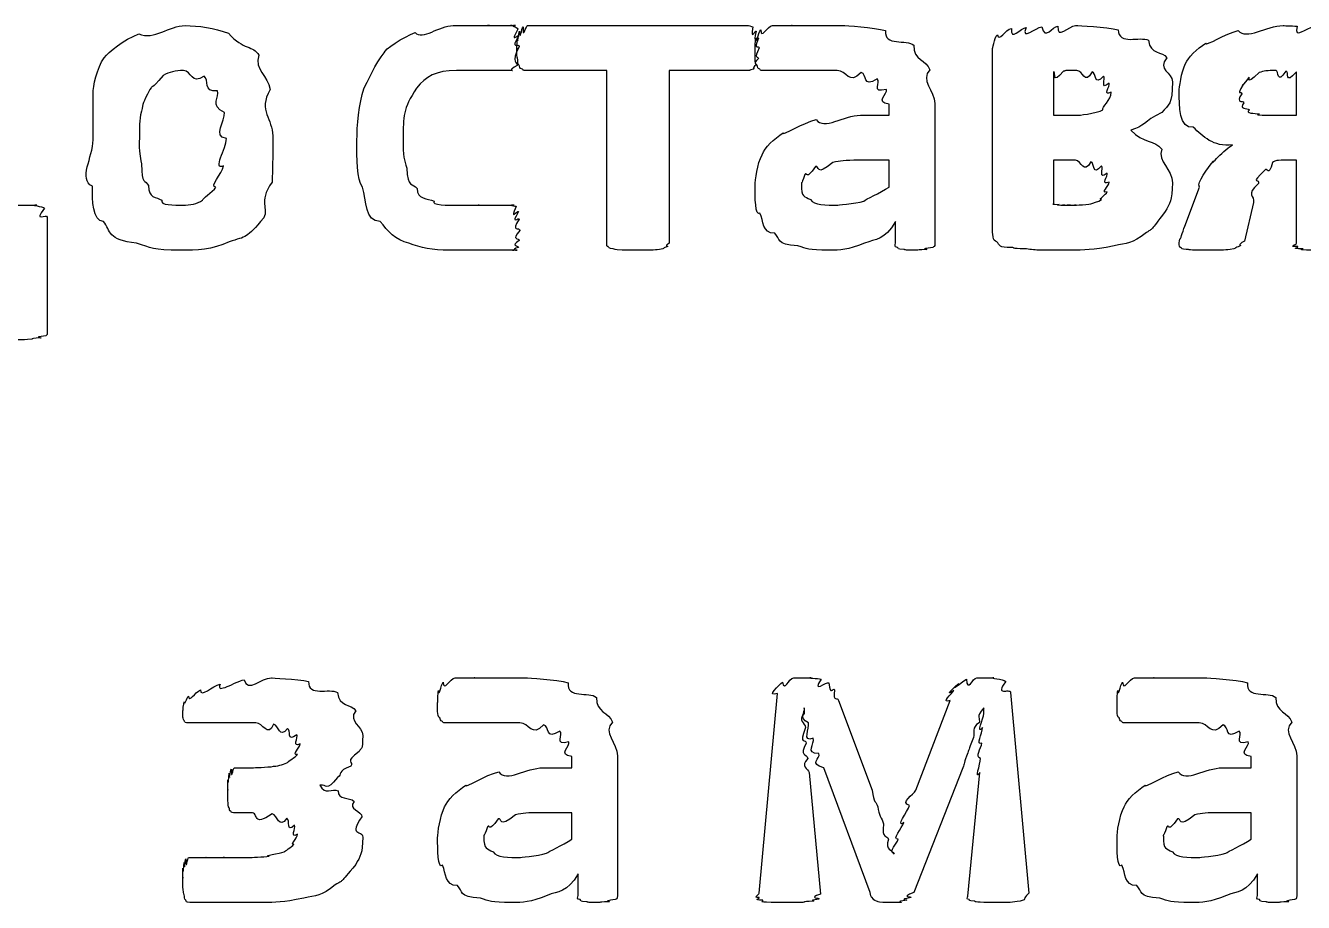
# Model space of a CAD drawing. Header units: millimetres. Extents: x 25 to 190, y 204 to 253.
# Drawn here: x 58.4 to 68.43, y 219.62 to 226.5 of the extents above; entities that cross this region are included whole.
import ezdxf

# ---------------------------------------------------------------- set-up
doc = ezdxf.new("R2010")
doc.units = ezdxf.units.MM
doc.layers.get('0').update_dxf_attribs({"linetype": 'CONTINUOUS'})

msp = doc.modelspace()

# ---------------------------------------------------------------- linework, layer by layer
at = {"color": 0}
for p, q in [((62.3369, 226.504), (64.0733, 226.504)), ((64.1558, 226.328), (64.1558, 226.328)), ((65.9888, 224.922), (65.9888, 226.322)), ((62.9599, 226.151), (62.3316, 226.151)), ((62.9599, 224.795), (62.9599, 226.151)), ((64.0789, 226.151), (63.4503, 226.151)), ((63.4503, 226.151), (63.4503, 224.795)), ((66.4683, 226.14), (66.4683, 225.799)), ((68.374, 225.799), (68.374, 226.14)), ((66.9202, 225.98), (66.9202, 225.98)), ((65.1771, 225.799), (65.1771, 225.887)), ((65.5355, 225.892), (65.5355, 224.795)), ((64.951, 225.799), (65.1771, 225.799)), ((66.4683, 225.799), (66.6669, 225.799)), ((68.2198, 225.799), (68.374, 225.799)), ((59.975, 225.617), (59.975, 225.617)), ((60.3388, 225.638), (60.3388, 225.638)), ((65.1771, 225.446), (64.94, 225.446)), ((65.1771, 225.236), (65.1771, 225.446)), ((66.639, 225.446), (66.4683, 225.446)), ((66.4683, 225.446), (66.4683, 225.104)), ((68.374, 225.446), (68.2805, 225.446)), ((68.374, 224.795), (68.374, 225.446)), ((66.9036, 225.275), (66.9036, 225.275)), ((67.4, 225.269), (67.4, 225.269)), ((67.4977, 224.928), (67.6134, 225.236)), ((68.0378, 225.115), (67.9662, 224.812)), ((58.2154, 225.093), (58.4853, 225.093)), ((58.5682, 224.999), (58.5682, 224.095)), ((65.2268, 224.795), (65.2268, 224.966)), ((62.2776, 224.894), (62.2776, 224.894)), ((64.4275, 221.382), (64.5654, 221.382)), ((65.8661, 221.382), (65.9984, 221.382)), ((64.1572, 219.69), (64.3008, 221.26)), ((64.7802, 221.205), (65.0448, 220.5)), ((65.3867, 220.5), (65.6565, 221.205)), ((66.1307, 221.266), (66.2739, 219.69)), ((64.51, 221.145), (64.51, 221.101)), ((65.9211, 221.101), (65.9211, 221.145)), ((62.6854, 220.676), (62.6854, 220.764)), ((63.0439, 220.77), (63.0439, 219.673)), ((68.0187, 220.676), (68.0187, 220.764)), ((68.3768, 220.77), (68.3768, 219.673)), ((60.0357, 220.676), (60.1846, 220.676)), ((62.4597, 220.676), (62.6854, 220.676)), ((64.5488, 220.638), (64.637, 219.684)), ((65.0282, 219.695), (64.6645, 220.676)), ((65.756, 220.676), (65.3701, 219.695)), ((65.7945, 219.668), (65.8883, 220.638)), ((67.7926, 220.676), (68.0187, 220.676)), ((60.7138, 220.538), (60.7081, 220.538)), ((60.168, 220.323), (60.0301, 220.323)), ((62.6854, 220.323), (62.4487, 220.323)), ((62.6854, 220.114), (62.6854, 220.323)), ((68.0187, 220.323), (67.7817, 220.323)), ((68.0187, 220.114), (68.0187, 220.323)), ((61.0443, 220.131), (61.0443, 220.131)), ((62.7352, 219.673), (62.7352, 219.844)), ((68.0681, 219.673), (68.0681, 219.844))]:
    msp.add_line(p, q, dxfattribs=at)
for points in [[(59.0158, 226.251), (59.049, 226.297), (59.1675, 226.394), (59.2861, 226.438)], [(59.2861, 226.438), (59.4046, 226.386), (59.5284, 226.504), (59.6498, 226.504)], [(59.6498, 226.504), (59.7574, 226.504), (59.877, 226.483), (59.9916, 226.443)], [(59.9916, 226.443), (60.1073, 226.308), (60.1871, 226.35), (60.2287, 226.272)], [(61.214, 226.289), (61.2112, 226.316), (61.3639, 226.416), (61.4564, 226.449)], [(61.4564, 226.449), (61.5128, 226.386), (61.6465, 226.504), (61.7541, 226.504)], [(61.7541, 226.504), (61.7883, 226.504), (61.8546, 226.504), (61.903, 226.504)], [(61.903, 226.504), (61.8878, 226.504), (61.9993, 226.504), (62.0406, 226.504)], [(62.0406, 226.504), (61.9689, 226.504), (62.1178, 226.504), (62.151, 226.504)], [(62.151, 226.504), (62.1524, 226.504), (62.206, 226.504), (62.2169, 226.504)], [(62.2169, 226.504), (62.1785, 226.504), (62.2406, 226.504), (62.2445, 226.504)], [(62.2445, 226.504), (62.1894, 226.504), (62.2572, 226.494), (62.261, 226.476)], [(62.261, 226.476), (62.1965, 226.352), (62.2667, 226.443), (62.2667, 226.421)], [(62.2667, 226.421), (62.2004, 226.308), (62.2723, 226.372), (62.2723, 226.339)], [(62.2596, 226.405), (62.261, 226.342), (62.2681, 226.445), (62.2762, 226.46)], [(62.2762, 226.46), (62.2762, 226.372), (62.2928, 226.485), (62.3037, 226.493)], [(62.3037, 226.493), (62.2984, 226.386), (62.326, 226.504), (62.3369, 226.504)], [(64.0733, 226.504), (64.0652, 226.504), (64.0955, 226.5), (64.1064, 226.493)], [(64.1064, 226.493), (64.087, 226.372), (64.1255, 226.474), (64.1339, 226.46)], [(64.1339, 226.46), (64.1022, 226.342), (64.1463, 226.427), (64.1505, 226.405)], [(64.1297, 226.405), (64.1354, 226.342), (64.1491, 226.449), (64.1685, 226.471)], [(64.1685, 226.471), (64.171, 226.386), (64.2179, 226.504), (64.262, 226.504)], [(64.262, 226.504), (64.2592, 226.504), (64.3572, 226.504), (64.4165, 226.504)], [(64.4165, 226.504), (64.3777, 226.504), (64.5375, 226.504), (64.6038, 226.504)], [(64.6038, 226.504), (64.6314, 226.504), (64.7428, 226.504), (64.8134, 226.504)], [(64.8134, 226.504), (64.8324, 226.504), (65.0572, 226.49), (65.1496, 226.465)], [(65.1496, 226.465), (65.1344, 226.334), (65.315, 226.401), (65.3701, 226.35)], [(65.9888, 226.322), (65.9888, 226.313), (66.0012, 226.406), (66.0273, 226.432)], [(66.0273, 226.432), (66.0396, 226.368), (66.0894, 226.478), (66.1377, 226.482)], [(66.1377, 226.482), (66.124, 226.374), (66.2122, 226.488), (66.2534, 226.488)], [(66.2534, 226.488), (66.2051, 226.379), (66.3332, 226.493), (66.3744, 226.493)], [(66.3744, 226.493), (66.4034, 226.383), (66.4573, 226.499), (66.5014, 226.499)], [(66.5014, 226.499), (66.4916, 226.386), (66.591, 226.504), (66.639, 226.504)], [(66.639, 226.504), (66.6679, 226.504), (66.8789, 226.493), (66.9756, 226.471)], [(66.9756, 226.471), (66.9766, 226.345), (67.1491, 226.424), (67.2123, 226.388)], [(67.6631, 226.366), (67.6631, 226.339), (67.8173, 226.443), (67.9168, 226.465)], [(67.9168, 226.465), (67.9827, 226.386), (68.1373, 226.504), (68.2696, 226.504)], [(68.2696, 226.504), (68.2653, 226.504), (68.3383, 226.501), (68.3796, 226.499)], [(68.3796, 226.499), (68.3465, 226.383), (68.4622, 226.496), (68.5063, 226.493)], [(62.2723, 226.339), (62.2004, 226.206), (62.2667, 226.219), (62.2558, 226.19)], [(62.2543, 226.328), (62.2543, 226.297), (62.2558, 226.383), (62.2596, 226.405)], [(62.2596, 226.251), (62.2543, 226.24), (62.2543, 226.297), (62.2543, 226.328)], [(64.1505, 226.405), (64.1092, 226.297), (64.1558, 226.357), (64.1558, 226.328)], [(64.1558, 226.328), (64.1092, 226.235), (64.1533, 226.267), (64.1505, 226.245)], [(64.1244, 226.306), (64.1244, 226.297), (64.1255, 226.383), (64.1297, 226.405)], [(65.3701, 226.35), (65.3658, 226.231), (65.4706, 226.234), (65.4967, 226.157)], [(67.2123, 226.388), (67.2236, 226.272), (67.3255, 226.306), (67.3559, 226.251)], [(67.5033, 226.206), (67.5224, 226.251), (67.5929, 226.322), (67.6631, 226.366)], [(58.9276, 225.969), (58.9276, 226.022), (58.9566, 226.173), (59.0158, 226.251)], [(60.2287, 226.272), (60.1913, 226.158), (60.3017, 226.109), (60.3169, 226.003)], [(61.0538, 226.008), (61.0761, 226.052), (61.1477, 226.215), (61.214, 226.289)], [(62.2709, 226.195), (62.261, 226.195), (62.2625, 226.228), (62.2596, 226.251)], [(64.1505, 226.245), (64.1022, 226.195), (64.1406, 226.209), (64.1339, 226.195)], [(64.1244, 226.24), (64.1244, 226.231), (64.1244, 226.284), (64.1244, 226.306)], [(64.1406, 226.19), (64.1269, 226.191), (64.1269, 226.22), (64.1244, 226.24)], [(67.3559, 226.251), (67.2814, 226.162), (67.4, 226.132), (67.4, 226.063)], [(59.479, 226.113), (59.3714, 225.982), (59.4032, 226.049), (59.3743, 226.003)], [(59.6388, 226.151), (59.5739, 226.151), (59.5231, 226.138), (59.479, 226.113)], [(59.7987, 226.107), (59.6995, 226.033), (59.7006, 226.151), (59.6388, 226.151)], [(61.7816, 226.151), (61.619, 226.151), (61.5403, 226.104), (61.4673, 226.013)], [(61.9524, 226.151), (61.8215, 226.151), (61.8476, 226.151), (61.7816, 226.151)], [(62.0737, 226.151), (62.0353, 226.151), (61.9993, 226.151), (61.9524, 226.151)], [(62.1619, 226.151), (62.1041, 226.151), (62.1097, 226.151), (62.0737, 226.151)], [(62.2169, 226.151), (62.1482, 226.151), (62.1841, 226.151), (62.1619, 226.151)], [(62.2558, 226.19), (62.1785, 226.151), (62.2307, 226.151), (62.2169, 226.151)], [(62.2984, 226.162), (62.2723, 226.165), (62.2776, 226.18), (62.2709, 226.195)], [(62.3316, 226.151), (62.2942, 226.151), (62.3094, 226.154), (62.2984, 226.162)], [(64.1117, 226.162), (64.069, 226.151), (64.0898, 226.151), (64.0789, 226.151)], [(64.1339, 226.195), (64.0913, 226.165), (64.123, 226.169), (64.1117, 226.162)], [(64.1629, 226.162), (64.1421, 226.165), (64.1477, 226.179), (64.1406, 226.19)], [(64.1904, 226.151), (64.1572, 226.151), (64.1696, 226.154), (64.1629, 226.162)], [(64.262, 226.151), (64.1823, 226.151), (64.2041, 226.151), (64.1904, 226.151)], [(64.3834, 226.151), (64.2482, 226.151), (64.2952, 226.151), (64.262, 226.151)], [(64.5488, 226.151), (64.462, 226.151), (64.4303, 226.151), (64.3834, 226.151)], [(64.7693, 226.151), (64.5901, 226.151), (64.6148, 226.151), (64.5488, 226.151)], [(64.9566, 226.135), (64.8628, 226.033), (64.8423, 226.151), (64.7693, 226.151)], [(65.0833, 226.085), (64.9647, 226.011), (65.0074, 226.123), (64.9566, 226.135)], [(65.4967, 226.157), (65.417, 226.077), (65.5355, 225.991), (65.5355, 225.892)], [(66.5455, 226.146), (66.4475, 226.03), (66.4905, 226.143), (66.4683, 226.14)], [(66.6503, 226.151), (66.5095, 226.151), (66.5787, 226.149), (66.5455, 226.146)], [(66.7713, 226.14), (66.712, 226.033), (66.6972, 226.151), (66.6503, 226.151)], [(66.8595, 226.107), (66.7826, 226.019), (66.8073, 226.132), (66.7713, 226.14)], [(67.4536, 225.991), (67.4536, 226.008), (67.4702, 226.143), (67.5033, 226.206)], [(68.0819, 226.135), (67.9566, 226.015), (68.0212, 226.114), (67.9993, 226.096)], [(68.2142, 226.151), (68.144, 226.151), (68.1179, 226.146), (68.0819, 226.135)], [(68.2914, 226.146), (68.217, 226.033), (68.2364, 226.151), (68.2142, 226.151)], [(68.374, 226.14), (68.2763, 226.03), (68.3204, 226.146), (68.2914, 226.146)], [(59.9034, 225.991), (59.7877, 225.977), (59.8428, 226.081), (59.7987, 226.107)], [(60.9988, 225.6), (60.9988, 225.71), (61.0168, 225.898), (61.0538, 226.008)], [(61.4673, 226.013), (61.3586, 225.849), (61.3625, 225.789), (61.3625, 225.617)], [(65.1549, 226.003), (65.0311, 225.967), (65.1164, 226.063), (65.0833, 226.085)], [(66.9036, 226.052), (66.8267, 225.989), (66.8817, 226.092), (66.8595, 226.107)], [(66.9202, 225.98), (66.8443, 225.945), (66.9149, 226.03), (66.9036, 226.052)], [(67.4, 226.063), (67.4, 225.878), (67.3724, 225.887), (67.3171, 225.82)], [(67.9552, 226.041), (67.8974, 225.942), (67.9443, 225.998), (67.9443, 225.969)], [(67.9993, 226.096), (67.9168, 225.982), (67.9662, 226.063), (67.9552, 226.041)], [(58.9276, 225.606), (58.9276, 225.684), (58.9276, 225.859), (58.9276, 225.969)], [(59.3743, 226.003), (59.3136, 225.887), (59.3217, 225.898), (59.3079, 225.831)], [(59.9585, 225.82), (59.8385, 225.878), (59.9281, 225.943), (59.9034, 225.991)], [(60.3169, 226.003), (60.2202, 225.828), (60.3388, 225.774), (60.3388, 225.638)], [(65.1771, 225.887), (65.0614, 225.901), (65.1686, 225.969), (65.1549, 226.003)], [(66.8542, 225.843), (66.8443, 225.86), (66.9202, 225.921), (66.9202, 225.98)], [(67.564, 225.705), (67.4536, 225.691), (67.4536, 225.873), (67.4536, 225.991)], [(67.9443, 225.969), (67.8974, 225.887), (67.9496, 225.92), (67.9609, 225.898)], [(59.3079, 225.831), (59.2875, 225.757), (59.2914, 225.701), (59.2914, 225.627)], [(59.975, 225.617), (59.8607, 225.633), (59.9694, 225.757), (59.9585, 225.82)], [(66.6669, 225.799), (66.639, 225.799), (66.8101, 225.812), (66.8542, 225.843)], [(67.3171, 225.82), (67.171, 225.75), (67.1809, 225.712), (67.0747, 225.683)], [(67.9609, 225.898), (67.9192, 225.843), (67.9856, 225.856), (68.005, 225.843)], [(68.005, 225.843), (67.9609, 225.812), (68.0515, 225.816), (68.0819, 225.81)], [(68.0819, 225.81), (68.0226, 225.799), (68.1605, 225.799), (68.2198, 225.799)], [(64.3449, 225.661), (64.3407, 225.636), (64.5005, 225.743), (64.6038, 225.765)], [(64.6038, 225.765), (64.6645, 225.68), (64.8215, 225.799), (64.951, 225.799)], [(59.2914, 225.627), (59.2875, 225.492), (59.297, 225.484), (59.3079, 225.418)], [(59.9528, 225.402), (59.8607, 225.364), (59.975, 225.539), (59.975, 225.617)], [(60.3388, 225.638), (60.3388, 225.442), (60.3359, 225.385), (60.3331, 225.275)], [(61.3625, 225.617), (61.3586, 225.471), (61.371, 225.451), (61.3904, 225.385)], [(64.1794, 225.49), (64.2013, 225.545), (64.2744, 225.617), (64.3449, 225.661)], [(67.0747, 225.683), (67.171, 225.578), (67.262, 225.607), (67.3171, 225.534)], [(67.8727, 225.567), (67.721, 225.548), (67.6409, 225.635), (67.564, 225.705)], [(58.922, 225.242), (58.8091, 225.298), (58.9276, 225.469), (58.9276, 225.606)], [(61.0429, 225.236), (60.9988, 225.294), (60.9988, 225.463), (60.9988, 225.6)], [(67.3171, 225.534), (67.2814, 225.435), (67.4, 225.375), (67.4, 225.269)], [(67.7238, 225.44), (67.6769, 225.382), (67.8173, 225.541), (67.8727, 225.567)], [(59.3079, 225.418), (59.3094, 225.247), (59.3369, 225.298), (59.363, 225.247)], [(64.1244, 225.247), (64.1244, 225.287), (64.1421, 225.419), (64.1794, 225.49)], [(64.7361, 225.429), (64.5943, 225.309), (64.6342, 225.41), (64.5982, 225.396)], [(64.94, 225.446), (64.8257, 225.446), (64.794, 225.44), (64.7361, 225.429)], [(66.7604, 225.435), (66.7053, 225.327), (66.6859, 225.446), (66.639, 225.446)], [(66.8433, 225.402), (66.7713, 225.314), (66.7935, 225.426), (66.7604, 225.435)], [(67.6134, 225.236), (67.5887, 225.269), (67.6797, 225.385), (67.7238, 225.44)], [(68.1867, 225.429), (68.1549, 225.305), (68.144, 225.397), (68.126, 225.369)], [(68.2805, 225.446), (68.199, 225.446), (68.2089, 225.44), (68.1867, 225.429)], [(59.8921, 225.236), (59.8343, 225.236), (59.9419, 225.338), (59.9528, 225.402)], [(61.3904, 225.385), (61.3957, 225.225), (61.4355, 225.269), (61.4729, 225.225)], [(64.5156, 225.335), (64.4839, 225.232), (64.4881, 225.287), (64.4881, 225.258)], [(64.5982, 225.396), (64.5213, 225.28), (64.5336, 225.36), (64.5156, 225.335)], [(66.8874, 225.346), (66.8154, 225.283), (66.8651, 225.387), (66.8433, 225.402)], [(66.9036, 225.275), (66.8334, 225.243), (66.8983, 225.327), (66.8874, 225.346)], [(68.126, 225.369), (68.0007, 225.25), (68.0903, 225.308), (68.0766, 225.264)], [(59.0102, 224.966), (58.9234, 224.967), (58.922, 225.134), (58.922, 225.242)], [(59.363, 225.247), (59.3605, 225.148), (59.4237, 225.16), (59.4678, 225.132)], [(59.7877, 225.132), (59.7793, 225.144), (59.866, 225.192), (59.8921, 225.236)], [(60.3331, 225.275), (60.2174, 225.107), (60.3112, 225.074), (60.2671, 224.994)], [(61.1808, 224.966), (61.0609, 224.963), (61.0761, 225.129), (61.0429, 225.236)], [(61.4729, 225.225), (61.4687, 225.137), (61.5527, 225.148), (61.6052, 225.126)], [(64.1629, 225.032), (64.1244, 224.996), (64.1244, 225.166), (64.1244, 225.247)], [(64.4881, 225.258), (64.4839, 225.151), (64.5114, 225.166), (64.5597, 225.137)], [(64.9785, 225.126), (64.9912, 225.14), (65.1069, 225.188), (65.1771, 225.236)], [(66.8874, 225.197), (66.8334, 225.184), (66.9036, 225.244), (66.9036, 225.275)], [(67.4, 225.269), (67.4, 225.126), (67.3806, 225.109), (67.3446, 225.043)], [(68.0766, 225.264), (67.9718, 225.166), (68.0491, 225.173), (68.0378, 225.115)], [(59.4678, 225.132), (59.4487, 225.093), (59.5672, 225.093), (59.6332, 225.093)], [(59.6332, 225.093), (59.6911, 225.093), (59.7436, 225.105), (59.7877, 225.132)], [(61.6052, 225.126), (61.5749, 225.093), (61.7209, 225.093), (61.7873, 225.093)], [(64.5597, 225.137), (64.583, 225.093), (64.6825, 225.093), (64.7746, 225.093)], [(64.7746, 225.093), (64.7485, 225.093), (64.9153, 225.104), (64.9785, 225.126)], [(66.7604, 225.104), (66.7713, 225.107), (66.8211, 225.122), (66.8433, 225.137)], [(66.8433, 225.137), (66.8154, 225.14), (66.8789, 225.176), (66.8874, 225.197)], [(58.4853, 225.093), (58.4246, 225.093), (58.535, 225.085), (58.5459, 225.071)], [(58.5459, 225.071), (58.4496, 224.949), (58.5682, 225.035), (58.5682, 224.999)], [(61.7873, 225.093), (61.8257, 225.093), (61.9097, 225.093), (61.958, 225.093)], [(61.958, 225.093), (61.9206, 225.093), (62.0476, 225.093), (62.0847, 225.093)], [(62.0847, 225.093), (62.1122, 225.093), (62.151, 225.093), (62.1729, 225.093)], [(62.1729, 225.093), (62.1591, 225.093), (62.2184, 225.093), (62.2335, 225.093)], [(62.2335, 225.093), (62.1813, 225.093), (62.2459, 225.089), (62.2501, 225.082)], [(62.2501, 225.082), (62.1923, 224.961), (62.2625, 225.061), (62.2667, 225.043)], [(62.2667, 225.043), (62.2004, 224.928), (62.2723, 225.007), (62.2723, 224.983)], [(64.2786, 224.873), (64.1794, 224.873), (64.1918, 224.969), (64.1629, 225.032)], [(66.4683, 225.104), (66.4408, 225.1), (66.4972, 225.101), (66.5124, 225.098)], [(66.5124, 225.098), (66.4697, 225.095), (66.5413, 225.095), (66.5565, 225.093)], [(66.5565, 225.093), (66.4986, 225.093), (66.5854, 225.093), (66.6006, 225.093)], [(66.6006, 225.093), (66.5289, 225.093), (66.6295, 225.093), (66.6447, 225.093)], [(66.6447, 225.093), (66.5868, 225.093), (66.7272, 225.095), (66.7604, 225.104)], [(67.3446, 225.043), (67.2123, 224.875), (67.262, 224.922), (67.1961, 224.878)], [(59.2695, 224.795), (59.0405, 224.817), (59.0684, 224.892), (59.0102, 224.966)], [(60.2671, 224.994), (60.1292, 224.828), (60.132, 224.85), (59.9969, 224.806)], [(61.4066, 224.795), (61.2994, 224.817), (61.2429, 224.892), (61.1808, 224.966)], [(62.2723, 224.983), (62.2032, 224.875), (62.2776, 224.928), (62.2776, 224.894)], [(65.2268, 224.966), (65.1387, 224.813), (65.0723, 224.831), (64.9841, 224.795)], [(66.0217, 224.806), (65.9888, 224.809), (65.9888, 224.87), (65.9888, 224.922)], [(67.4592, 224.828), (67.4645, 224.817), (67.4783, 224.879), (67.4977, 224.928)], [(59.9969, 224.806), (59.8607, 224.74), (59.738, 224.74), (59.6166, 224.74)], [(62.2723, 224.817), (62.2004, 224.769), (62.2695, 224.776), (62.2667, 224.762)], [(62.2776, 224.894), (62.2032, 224.813), (62.2748, 224.839), (62.2723, 224.817)], [(64.4606, 224.773), (64.2786, 224.784), (64.3297, 224.828), (64.2786, 224.873)], [(66.1377, 224.762), (66.0358, 224.758), (66.0467, 224.78), (66.0217, 224.806)], [(67.1961, 224.878), (67.08, 224.787), (67.0444, 224.798), (66.9424, 224.773)], [(67.4536, 224.79), (67.4536, 224.78), (67.455, 224.809), (67.4592, 224.828)], [(67.9662, 224.812), (67.9016, 224.773), (67.9443, 224.784), (67.933, 224.773)], [(59.6166, 224.74), (59.3908, 224.74), (59.3866, 224.758), (59.2695, 224.795)], [(61.7209, 224.74), (61.5968, 224.74), (61.4976, 224.758), (61.4066, 224.795)], [(61.8808, 224.74), (61.7707, 224.74), (61.776, 224.74), (61.7209, 224.74)], [(62.0296, 224.74), (61.8765, 224.74), (61.9358, 224.74), (61.8808, 224.74)], [(62.151, 224.74), (62.0861, 224.74), (62.0765, 224.74), (62.0296, 224.74)], [(62.2282, 224.74), (62.1563, 224.74), (62.1866, 224.74), (62.151, 224.74)], [(62.2558, 224.74), (62.1852, 224.74), (62.242, 224.74), (62.2282, 224.74)], [(62.2667, 224.762), (62.1965, 224.74), (62.2625, 224.74), (62.2558, 224.74)], [(62.9708, 224.768), (62.9599, 224.765), (62.9599, 224.784), (62.9599, 224.795)], [(63.0093, 224.751), (62.9737, 224.754), (62.9779, 224.764), (62.9708, 224.768)], [(63.0813, 224.74), (63.0107, 224.743), (63.0273, 224.747), (63.0093, 224.751)], [(63.2023, 224.74), (63.0728, 224.74), (63.1141, 224.74), (63.0813, 224.74)], [(63.3236, 224.74), (63.2905, 224.74), (63.2534, 224.74), (63.2023, 224.74)], [(63.4009, 224.751), (63.3525, 224.743), (63.3568, 224.743), (63.3236, 224.74)], [(63.4393, 224.768), (63.3899, 224.754), (63.4189, 224.758), (63.4009, 224.751)], [(63.4503, 224.795), (63.4037, 224.765), (63.4464, 224.774), (63.4393, 224.768)], [(64.703, 224.74), (64.5389, 224.74), (64.5336, 224.751), (64.4606, 224.773)], [(64.9841, 224.795), (64.8437, 224.74), (64.8021, 224.74), (64.703, 224.74)], [(65.2431, 224.762), (65.2117, 224.762), (65.2268, 224.78), (65.2268, 224.795)], [(65.2928, 224.746), (65.2336, 224.747), (65.2544, 224.754), (65.2431, 224.762)], [(65.381, 224.74), (65.2776, 224.74), (65.315, 224.742), (65.2928, 224.746)], [(65.4692, 224.746), (65.3549, 224.74), (65.4209, 224.74), (65.381, 224.74)], [(65.519, 224.762), (65.3948, 224.747), (65.4914, 224.748), (65.4692, 224.746)], [(65.5355, 224.795), (65.5355, 224.762), (65.5299, 224.769), (65.519, 224.762)], [(66.2421, 224.751), (66.124, 224.751), (66.1734, 224.758), (66.1377, 224.762)], [(66.3526, 224.74), (66.3113, 224.743), (66.2781, 224.747), (66.2421, 224.751)], [(66.4683, 224.74), (66.3885, 224.74), (66.3924, 224.74), (66.3526, 224.74)], [(66.5896, 224.74), (66.4655, 224.74), (66.5081, 224.74), (66.4683, 224.74)], [(66.9424, 224.773), (66.7604, 224.74), (66.7247, 224.74), (66.5896, 224.74)], [(67.4645, 224.762), (67.4536, 224.762), (67.4536, 224.779), (67.4536, 224.79)], [(67.5086, 224.746), (67.4716, 224.747), (67.4758, 224.754), (67.4645, 224.762)], [(67.5802, 224.74), (67.5114, 224.743), (67.5308, 224.746), (67.5086, 224.746)], [(67.6797, 224.74), (67.5665, 224.74), (67.6092, 224.74), (67.5802, 224.74)], [(67.8007, 224.74), (67.6522, 224.74), (67.7263, 224.74), (67.6797, 224.74)], [(67.8836, 224.751), (67.8353, 224.743), (67.8339, 224.743), (67.8007, 224.74)], [(67.933, 224.773), (67.8794, 224.754), (67.9055, 224.758), (67.8836, 224.751)], [(68.3853, 224.768), (68.3024, 224.765), (68.374, 224.784), (68.374, 224.795)], [(68.4237, 224.751), (68.3161, 224.751), (68.392, 224.759), (68.3853, 224.768)], [(68.4953, 224.74), (68.3535, 224.743), (68.4417, 224.747), (68.4237, 224.751)], [(58.4468, 224.04), (58.3392, 224.035), (58.3805, 224.035), (58.3364, 224.035)], [(58.5184, 224.051), (58.3985, 224.043), (58.4757, 224.044), (58.4468, 224.04)], [(58.5569, 224.068), (58.4359, 224.05), (58.5364, 224.055), (58.5184, 224.051)], [(58.5682, 224.095), (58.5682, 224.065), (58.5639, 224.076), (58.5569, 224.068)], [(59.7711, 221.288), (59.7683, 221.219), (59.866, 221.321), (59.9253, 221.332)], [(59.9253, 221.332), (59.8868, 221.245), (60.0467, 221.357), (60.1126, 221.365)], [(60.1126, 221.365), (60.1405, 221.263), (60.2534, 221.382), (60.3278, 221.382)], [(60.3278, 221.382), (60.3194, 221.382), (60.5317, 221.372), (60.6199, 221.354)], [(60.6199, 221.354), (60.6143, 221.228), (60.7826, 221.306), (60.8461, 221.266)], [(61.6384, 221.283), (61.6437, 221.219), (61.6574, 221.327), (61.6768, 221.349)], [(61.6768, 221.349), (61.6797, 221.263), (61.7266, 221.382), (61.7707, 221.382)], [(61.7707, 221.382), (61.7679, 221.382), (61.8656, 221.382), (61.9248, 221.382)], [(61.9248, 221.382), (61.8864, 221.382), (62.0462, 221.382), (62.1122, 221.382)], [(62.1122, 221.382), (62.14, 221.382), (62.2515, 221.382), (62.3217, 221.382)], [(62.3217, 221.382), (62.3411, 221.382), (62.5658, 221.368), (62.6579, 221.343)], [(62.6579, 221.343), (62.6428, 221.212), (62.8234, 221.278), (62.8784, 221.228)], [(64.3008, 221.26), (64.2013, 221.223), (64.3199, 221.33), (64.3393, 221.349)], [(64.3393, 221.349), (64.3558, 221.263), (64.3862, 221.382), (64.4275, 221.382)], [(64.5654, 221.382), (64.5171, 221.382), (64.6204, 221.378), (64.6423, 221.371)], [(64.6423, 221.371), (64.5654, 221.252), (64.6878, 221.357), (64.703, 221.343)], [(64.703, 221.343), (64.7153, 221.228), (64.7361, 221.313), (64.7471, 221.288)], [(65.684, 221.283), (65.5973, 221.223), (65.7077, 221.327), (65.7229, 221.338)], [(65.7229, 221.338), (65.6304, 221.25), (65.7613, 221.362), (65.7835, 221.371)], [(65.7835, 221.371), (65.7916, 221.263), (65.8329, 221.382), (65.8661, 221.382)], [(65.9984, 221.382), (65.9571, 221.382), (66.0728, 221.372), (66.0922, 221.354)], [(66.0922, 221.354), (65.9984, 221.228), (66.1264, 221.306), (66.1307, 221.266)], [(66.9713, 221.283), (66.9766, 221.219), (66.9907, 221.327), (67.0098, 221.349)], [(67.0098, 221.349), (67.0126, 221.263), (67.0595, 221.382), (67.1036, 221.382)], [(67.1036, 221.382), (67.1008, 221.382), (67.1985, 221.382), (67.2578, 221.382)], [(67.2578, 221.382), (67.2193, 221.382), (67.3791, 221.382), (67.4455, 221.382)], [(67.4455, 221.382), (67.473, 221.382), (67.5845, 221.382), (67.6547, 221.382)], [(67.6547, 221.382), (67.6741, 221.382), (67.8988, 221.368), (67.9909, 221.343)], [(67.9909, 221.343), (67.976, 221.212), (68.1563, 221.278), (68.2113, 221.228)], [(59.6332, 221.123), (59.6332, 221.12), (59.636, 221.175), (59.6441, 221.194)], [(59.6441, 221.194), (59.647, 221.157), (59.6621, 221.228), (59.6773, 221.239)], [(59.6773, 221.239), (59.6801, 221.184), (59.727, 221.269), (59.7711, 221.288)], [(60.8461, 221.266), (60.857, 221.15), (60.9561, 221.181), (60.9893, 221.123)], [(61.6327, 221.184), (61.6327, 221.175), (61.6342, 221.26), (61.6384, 221.283)], [(62.8784, 221.228), (62.8745, 221.109), (62.9789, 221.112), (63.0054, 221.035)], [(64.7471, 221.288), (64.7375, 221.179), (64.7693, 221.239), (64.7802, 221.205)], [(65.6565, 221.205), (65.5754, 221.175), (65.6731, 221.26), (65.684, 221.283)], [(66.9657, 221.184), (66.9657, 221.175), (66.9671, 221.26), (66.9713, 221.283)], [(68.2113, 221.228), (68.2075, 221.109), (68.3122, 221.112), (68.3383, 221.035)], [(59.6332, 221.073), (59.6332, 221.073), (59.6332, 221.103), (59.6332, 221.123)], [(60.9893, 221.123), (60.9258, 221.036), (61.0443, 221.003), (61.0443, 220.93)], [(61.6327, 221.117), (61.6327, 221.109), (61.6327, 221.161), (61.6327, 221.184)], [(61.6493, 221.067), (61.6356, 221.069), (61.6356, 221.098), (61.6327, 221.117)], [(64.51, 221.101), (64.455, 221.043), (64.5171, 221.03), (64.5213, 220.991)], [(64.5432, 221.029), (64.462, 221.069), (64.5213, 221.108), (64.51, 221.145)], [(65.9211, 221.145), (65.8509, 221.069), (65.8964, 221.069), (65.8827, 221.029)], [(65.9102, 220.991), (65.858, 220.926), (65.9172, 221.067), (65.9211, 221.101)], [(66.9657, 221.117), (66.9657, 221.109), (66.9657, 221.161), (66.9657, 221.184)], [(66.9823, 221.067), (66.9685, 221.069), (66.9685, 221.098), (66.9657, 221.117)], [(59.6441, 221.046), (59.636, 221.047), (59.636, 221.062), (59.6332, 221.073)], [(59.6607, 221.029), (59.6441, 221.032), (59.647, 221.037), (59.6441, 221.046)], [(59.6773, 221.029), (59.6579, 221.029), (59.6678, 221.029), (59.6607, 221.029)], [(59.738, 221.029), (59.6731, 221.029), (59.6882, 221.029), (59.6773, 221.029)], [(59.8428, 221.029), (59.7323, 221.029), (59.7669, 221.029), (59.738, 221.029)], [(59.9969, 221.029), (59.9338, 221.029), (59.8868, 221.029), (59.8428, 221.029)], [(60.2065, 221.029), (60.0548, 221.029), (60.059, 221.029), (59.9969, 221.029)], [(60.3444, 221.018), (60.3017, 220.911), (60.2576, 221.029), (60.2065, 221.029)], [(60.4545, 220.985), (60.3857, 220.897), (60.3885, 221.01), (60.3444, 221.018)], [(61.6712, 221.04), (61.6507, 221.043), (61.656, 221.057), (61.6493, 221.067)], [(61.6991, 221.029), (61.6659, 221.029), (61.6783, 221.032), (61.6712, 221.04)], [(61.7707, 221.029), (61.6906, 221.029), (61.7128, 221.029), (61.6991, 221.029)], [(61.8917, 221.029), (61.7569, 221.029), (61.8035, 221.029), (61.7707, 221.029)], [(62.0571, 221.029), (61.9704, 221.029), (61.9386, 221.029), (61.8917, 221.029)], [(62.2776, 221.029), (62.0984, 221.029), (62.1235, 221.029), (62.0571, 221.029)], [(62.4649, 221.012), (62.3715, 220.911), (62.3507, 221.029), (62.2776, 221.029)], [(62.5919, 220.963), (62.4734, 220.889), (62.5161, 221.002), (62.4649, 221.012)], [(63.0054, 221.035), (62.9253, 220.955), (63.0439, 220.869), (63.0439, 220.77)], [(64.5816, 220.908), (64.4881, 220.871), (64.5569, 220.988), (64.5432, 221.029)], [(65.8827, 221.029), (65.822, 220.992), (65.8523, 220.953), (65.8386, 220.913)], [(67.0045, 221.04), (66.9837, 221.043), (66.9893, 221.057), (66.9823, 221.067)], [(67.032, 221.029), (66.9988, 221.029), (67.0112, 221.032), (67.0045, 221.04)], [(67.1036, 221.029), (67.0235, 221.029), (67.0458, 221.029), (67.032, 221.029)], [(67.225, 221.029), (67.0899, 221.029), (67.1368, 221.029), (67.1036, 221.029)], [(67.3901, 221.029), (67.3033, 221.029), (67.2715, 221.029), (67.225, 221.029)], [(67.6106, 221.029), (67.4317, 221.029), (67.4564, 221.029), (67.3901, 221.029)], [(67.7982, 221.012), (67.7044, 220.911), (67.6836, 221.029), (67.6106, 221.029)], [(67.9249, 220.963), (67.8064, 220.889), (67.849, 221.002), (67.7982, 221.012)], [(68.3383, 221.035), (68.2583, 220.955), (68.3768, 220.869), (68.3768, 220.77)], [(60.5261, 220.935), (60.4449, 220.871), (60.4834, 220.974), (60.4545, 220.985)], [(60.5536, 220.864), (60.482, 220.831), (60.5441, 220.916), (60.5261, 220.935)], [(61.0443, 220.93), (61.0443, 220.8), (61.0348, 220.843), (61.0168, 220.803)], [(62.6636, 220.88), (62.5394, 220.845), (62.6251, 220.941), (62.5919, 220.963)], [(64.5213, 220.991), (64.462, 220.845), (64.5266, 220.909), (64.5266, 220.869)], [(64.6257, 220.787), (64.5128, 220.789), (64.5954, 220.866), (64.5816, 220.908)], [(65.8386, 220.913), (65.7916, 220.793), (65.8082, 220.832), (65.7945, 220.792)], [(65.9045, 220.869), (65.8551, 220.845), (65.9102, 220.949), (65.9102, 220.991)], [(67.9965, 220.88), (67.8727, 220.845), (67.9581, 220.941), (67.9249, 220.963)], [(60.5317, 220.781), (60.482, 220.772), (60.5536, 220.833), (60.5536, 220.864)], [(61.0168, 220.803), (60.8926, 220.72), (60.9794, 220.723), (60.9505, 220.687)], [(62.6854, 220.764), (62.5697, 220.778), (62.6773, 220.847), (62.6636, 220.88)], [(64.5266, 220.869), (64.4659, 220.764), (64.5336, 220.788), (64.5375, 220.748)], [(65.7945, 220.792), (65.7627, 220.712), (65.7669, 220.712), (65.756, 220.676)], [(65.8936, 220.748), (65.8467, 220.764), (65.9007, 220.828), (65.9045, 220.869)], [(68.0187, 220.764), (67.9027, 220.778), (68.0103, 220.847), (67.9965, 220.88)], [(60.3444, 220.687), (60.3899, 220.69), (60.4298, 220.705), (60.4601, 220.72)], [(60.4601, 220.72), (60.4516, 220.723), (60.5166, 220.759), (60.5317, 220.781)], [(64.5375, 220.748), (64.473, 220.683), (64.5446, 220.671), (64.5488, 220.638)], [(64.6645, 220.676), (64.5432, 220.709), (64.6395, 220.745), (64.6257, 220.787)], [(65.8883, 220.638), (65.8442, 220.566), (65.8936, 220.707), (65.8936, 220.748)], [(59.986, 220.582), (59.9888, 220.518), (59.993, 220.621), (59.9969, 220.632)], [(59.9969, 220.632), (59.9969, 220.544), (60.0054, 220.657), (60.0135, 220.665)], [(60.0135, 220.665), (60.0107, 220.558), (60.0273, 220.676), (60.0357, 220.676)], [(60.1846, 220.676), (60.1804, 220.676), (60.3003, 220.679), (60.3444, 220.687)], [(60.8461, 220.599), (60.7536, 220.48), (60.7603, 220.552), (60.7138, 220.538)], [(60.9505, 220.687), (60.8376, 220.65), (60.8902, 220.624), (60.8461, 220.599)], [(61.8532, 220.538), (61.849, 220.514), (62.0088, 220.621), (62.1122, 220.643)], [(62.1122, 220.643), (62.1729, 220.558), (62.3302, 220.676), (62.4597, 220.676)], [(67.1862, 220.538), (67.1823, 220.514), (67.3421, 220.621), (67.4455, 220.643)], [(67.4455, 220.643), (67.5058, 220.558), (67.6631, 220.676), (67.7926, 220.676)], [(59.986, 220.506), (59.986, 220.474), (59.986, 220.561), (59.986, 220.582)], [(59.986, 220.417), (59.986, 220.412), (59.986, 220.472), (59.986, 220.506)], [(60.7081, 220.538), (60.7494, 220.459), (60.803, 220.516), (60.8513, 220.494)], [(60.8513, 220.494), (60.8461, 220.419), (60.941, 220.448), (60.9783, 220.412)], [(61.6878, 220.368), (61.71, 220.423), (61.783, 220.494), (61.8532, 220.538)], [(65.0448, 220.5), (65.0572, 220.396), (65.0737, 220.412), (65.0889, 220.368)], [(65.3369, 220.379), (65.2558, 220.404), (65.3715, 220.463), (65.3867, 220.5)], [(67.0207, 220.368), (67.0429, 220.423), (67.116, 220.494), (67.1862, 220.538)], [(59.9969, 220.362), (59.9888, 220.363), (59.9888, 220.395), (59.986, 220.417)], [(60.9783, 220.412), (60.923, 220.348), (61.0387, 220.337), (61.0387, 220.29)], [(60.0082, 220.334), (59.9969, 220.337), (59.9997, 220.351), (59.9969, 220.362)], [(60.0301, 220.323), (60.0082, 220.323), (60.0149, 220.326), (60.0082, 220.334)], [(60.3331, 220.313), (60.1733, 220.205), (60.234, 220.323), (60.168, 220.323)], [(60.4492, 220.279), (60.3829, 220.191), (60.38, 220.304), (60.3331, 220.313)], [(61.0387, 220.29), (60.9258, 220.136), (61.0443, 220.188), (61.0443, 220.131)], [(61.6327, 220.125), (61.6327, 220.165), (61.6507, 220.297), (61.6878, 220.368)], [(62.2445, 220.307), (62.1026, 220.187), (62.1425, 220.288), (62.1069, 220.274)], [(62.4487, 220.323), (62.3341, 220.323), (62.3023, 220.318), (62.2445, 220.307)], [(65.0889, 220.368), (65.0903, 220.308), (65.1221, 220.279), (65.133, 220.235)], [(65.2928, 220.246), (65.2226, 220.198), (65.3217, 220.334), (65.3369, 220.379)], [(66.9657, 220.125), (66.9657, 220.165), (66.9837, 220.297), (67.0207, 220.368)], [(67.5778, 220.307), (67.4356, 220.187), (67.4758, 220.288), (67.4398, 220.274)], [(67.7817, 220.323), (67.6674, 220.323), (67.6356, 220.318), (67.5778, 220.307)], [(60.5095, 220.224), (60.4407, 220.161), (60.4781, 220.264), (60.4492, 220.279)], [(60.5317, 220.153), (60.4668, 220.117), (60.5236, 220.202), (60.5095, 220.224)], [(62.024, 220.213), (61.9926, 220.11), (61.9965, 220.165), (61.9965, 220.136)], [(62.1069, 220.274), (62.0296, 220.158), (62.042, 220.238), (62.024, 220.213)], [(65.133, 220.235), (65.1164, 220.106), (65.1605, 220.154), (65.1715, 220.114)], [(65.2487, 220.114), (65.1937, 220.11), (65.2776, 220.202), (65.2928, 220.246)], [(67.3573, 220.213), (67.3255, 220.11), (67.3294, 220.165), (67.3294, 220.136)], [(67.4398, 220.274), (67.3626, 220.158), (67.3749, 220.238), (67.3573, 220.213)], [(60.5042, 220.075), (60.4668, 220.062), (60.5317, 220.122), (60.5317, 220.153)], [(61.0443, 220.131), (61.0443, 220), (61.0249, 219.982), (60.9893, 219.916)], [(61.6712, 219.91), (61.6327, 219.874), (61.6327, 220.044), (61.6327, 220.125)], [(61.9965, 220.136), (61.9926, 220.029), (62.0201, 220.044), (62.0681, 220.015)], [(62.4872, 220.004), (62.4995, 220.018), (62.6152, 220.066), (62.6854, 220.114)], [(65.1715, 220.114), (65.1411, 220.026), (65.2004, 220.034), (65.2156, 219.998)], [(65.2156, 219.998), (65.1676, 220.026), (65.2378, 220.073), (65.2487, 220.114)], [(67.0045, 219.91), (66.9657, 219.874), (66.9657, 220.044), (66.9657, 220.125)], [(67.3294, 220.136), (67.3255, 220.029), (67.353, 220.044), (67.4014, 220.015)], [(67.8201, 220.004), (67.8325, 220.018), (67.9482, 220.066), (68.0187, 220.114)], [(60.3112, 219.982), (60.2506, 219.984), (60.3966, 220), (60.427, 220.015)], [(60.427, 220.015), (60.4298, 220.018), (60.4848, 220.053), (60.5042, 220.075)], [(62.0681, 220.015), (62.0917, 219.971), (62.1908, 219.971), (62.2833, 219.971)], [(62.2833, 219.971), (62.2572, 219.971), (62.4237, 219.982), (62.4872, 220.004)], [(67.4014, 220.015), (67.4247, 219.971), (67.5238, 219.971), (67.6162, 219.971)], [(67.6162, 219.971), (67.5901, 219.971), (67.7566, 219.982), (67.8201, 220.004)], [(59.6332, 219.888), (59.636, 219.817), (59.6403, 219.921), (59.6441, 219.932)], [(59.6441, 219.932), (59.6441, 219.841), (59.6512, 219.956), (59.6554, 219.96)], [(59.6554, 219.96), (59.6554, 219.852), (59.6692, 219.971), (59.6773, 219.971)], [(59.6773, 219.971), (59.6731, 219.971), (59.7048, 219.971), (59.727, 219.971)], [(59.727, 219.971), (59.7172, 219.971), (59.7778, 219.971), (59.8152, 219.971)], [(59.8152, 219.971), (59.7944, 219.971), (59.9034, 219.971), (59.9585, 219.971)], [(59.9585, 219.971), (59.9048, 219.971), (60.0812, 219.971), (60.1624, 219.971)], [(60.1624, 219.971), (60.1581, 219.971), (60.2671, 219.974), (60.3112, 219.982)], [(60.9893, 219.916), (60.8528, 219.753), (60.8983, 219.8), (60.8295, 219.756)], [(61.7873, 219.75), (61.6878, 219.75), (61.7001, 219.847), (61.6712, 219.91)], [(67.1202, 219.75), (67.0207, 219.75), (67.0334, 219.847), (67.0045, 219.91)], [(59.6332, 219.817), (59.6332, 219.779), (59.6332, 219.869), (59.6332, 219.888)], [(59.6332, 219.739), (59.6332, 219.72), (59.6332, 219.786), (59.6332, 219.817)], [(62.7352, 219.844), (62.647, 219.691), (62.581, 219.709), (62.4928, 219.673)], [(68.0681, 219.844), (67.9799, 219.691), (67.914, 219.709), (67.8258, 219.673)], [(59.6441, 219.679), (59.636, 219.676), (59.636, 219.717), (59.6332, 219.739)], [(60.8295, 219.756), (60.7162, 219.665), (60.6806, 219.676), (60.5815, 219.651)], [(61.9689, 219.651), (61.7873, 219.662), (61.8381, 219.706), (61.7873, 219.75)], [(64.1572, 219.656), (64.098, 219.654), (64.1572, 219.679), (64.1572, 219.69)], [(65.0448, 219.656), (65.0353, 219.654), (65.0311, 219.68), (65.0282, 219.695)], [(65.3701, 219.695), (65.2558, 219.654), (65.3591, 219.668), (65.3479, 219.656)], [(66.2739, 219.69), (66.2146, 219.64), (66.2587, 219.645), (66.2298, 219.635)], [(67.3019, 219.651), (67.1202, 219.662), (67.171, 219.706), (67.1202, 219.75)], [(59.6554, 219.635), (59.6441, 219.643), (59.647, 219.663), (59.6441, 219.679)], [(59.6882, 219.618), (59.6554, 219.618), (59.6621, 219.624), (59.6554, 219.635)], [(59.7598, 219.618), (59.6844, 219.618), (59.702, 219.618), (59.6882, 219.618)], [(59.8868, 219.618), (59.7546, 219.618), (59.7958, 219.618), (59.7598, 219.618)], [(60.0523, 219.618), (59.9708, 219.618), (59.9376, 219.618), (59.8868, 219.618)], [(60.2506, 219.618), (60.0922, 219.618), (60.114, 219.618), (60.0523, 219.618)], [(60.5815, 219.651), (60.4051, 219.618), (60.3747, 219.618), (60.2506, 219.618)], [(62.2117, 219.618), (62.0476, 219.618), (62.042, 219.629), (61.9689, 219.651)], [(62.4928, 219.673), (62.3521, 219.618), (62.3108, 219.618), (62.2117, 219.618)], [(62.7518, 219.64), (62.72, 219.64), (62.7352, 219.658), (62.7352, 219.673)], [(62.8015, 219.624), (62.7422, 219.625), (62.7627, 219.632), (62.7518, 219.64)], [(62.8897, 219.618), (62.7863, 219.618), (62.8234, 219.619), (62.8015, 219.624)], [(62.9779, 219.624), (62.8632, 219.618), (62.9296, 219.618), (62.8897, 219.618)], [(63.0273, 219.64), (62.9035, 219.625), (62.9998, 219.626), (62.9779, 219.624)], [(63.0439, 219.673), (63.0439, 219.64), (63.0382, 219.647), (63.0273, 219.64)], [(64.1847, 219.635), (64.1022, 219.636), (64.16, 219.648), (64.1572, 219.656)], [(64.2511, 219.618), (64.1311, 219.621), (64.1985, 219.626), (64.1847, 219.635)], [(64.3724, 219.618), (64.3075, 219.618), (64.28, 219.618), (64.2511, 219.618)], [(64.4991, 219.618), (64.4137, 219.618), (64.4275, 219.618), (64.3724, 219.618)], [(64.5816, 219.629), (64.4772, 219.621), (64.5322, 219.621), (64.4991, 219.618)], [(64.6257, 219.645), (64.5213, 219.629), (64.6038, 219.632), (64.5816, 219.629)], [(64.637, 219.684), (64.5351, 219.647), (64.6328, 219.656), (64.6257, 219.645)], [(65.078, 219.629), (65.0529, 219.632), (65.0558, 219.645), (65.0448, 219.656)], [(65.1274, 219.618), (65.0794, 219.621), (65.0917, 219.625), (65.078, 219.629)], [(65.199, 219.618), (65.1164, 219.618), (65.1454, 219.618), (65.1274, 219.618)], [(65.2709, 219.618), (65.1743, 219.618), (65.2279, 219.618), (65.199, 219.618)], [(65.315, 219.635), (65.2117, 219.621), (65.2886, 219.621), (65.2709, 219.618)], [(65.3479, 219.656), (65.2378, 219.636), (65.3288, 219.641), (65.315, 219.635)], [(65.8054, 219.64), (65.7779, 219.64), (65.7945, 219.656), (65.7945, 219.668)], [(65.8442, 219.629), (65.7916, 219.629), (65.8125, 219.636), (65.8054, 219.64)], [(65.9211, 219.618), (65.829, 219.621), (65.8619, 219.625), (65.8442, 219.629)], [(66.0481, 219.618), (65.895, 219.618), (65.9543, 219.618), (65.9211, 219.618)], [(66.2298, 219.635), (66.1554, 219.618), (66.1388, 219.618), (66.0481, 219.618)], [(67.5446, 219.618), (67.3806, 219.618), (67.3749, 219.629), (67.3019, 219.651)], [(67.8258, 219.673), (67.685, 219.618), (67.6437, 219.618), (67.5446, 219.618)], [(68.0847, 219.64), (68.053, 219.64), (68.0681, 219.658), (68.0681, 219.673)], [(68.1344, 219.624), (68.0752, 219.625), (68.0956, 219.632), (68.0847, 219.64)], [(68.2226, 219.618), (68.1193, 219.618), (68.1563, 219.619), (68.1344, 219.624)], [(68.3108, 219.624), (68.1965, 219.618), (68.2625, 219.618), (68.2226, 219.618)], [(68.3602, 219.64), (68.2364, 219.625), (68.3327, 219.626), (68.3108, 219.624)], [(68.3768, 219.673), (68.3768, 219.64), (68.3715, 219.647), (68.3602, 219.64)]]:
    msp.add_open_spline(points, degree=3, dxfattribs=at)

doc.saveas('drawing.dxf')
